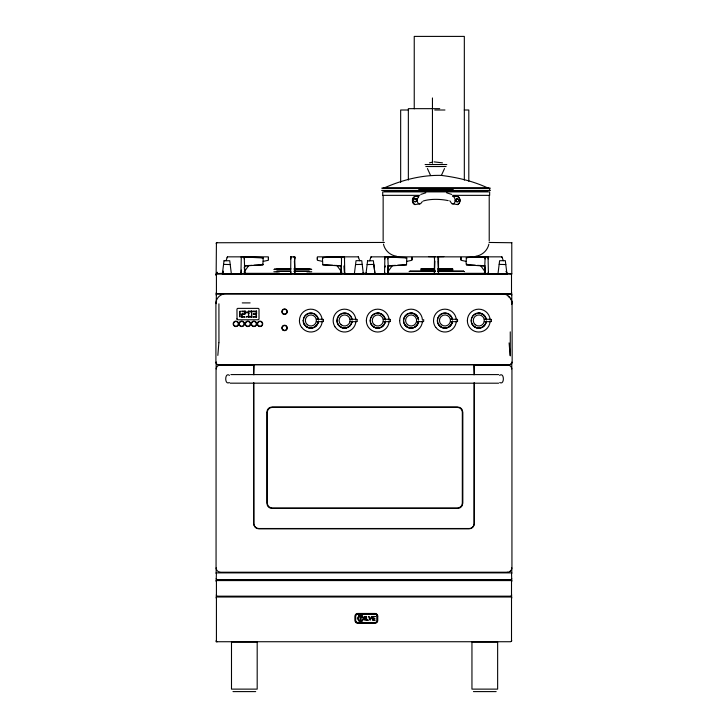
<?xml version="1.0" encoding="UTF-8"?>
<svg xmlns="http://www.w3.org/2000/svg" width="728" height="728" viewBox="0 0 728 728"><rect width="100%" height="100%" fill="white"/><g stroke="black" fill="none" stroke-linecap="round" stroke-linejoin="round"><path stroke-width="1.09" d="M216.425 641.732L216.425 580.58M216.152 581.508L216.425 572.881M216.152 573.555L216.152 567.867M216.152 368.941L216.152 362.125M216.152 303.012L216.425 293.939M216.152 274.447L216.425 242.46M224.006 260.906L222.358 274.001L241.041 274.101M241.286 257.384L241.305 256.857L263.172 257.976L262.908 264.81L245.036 265.911L244.271 267.203M244.189 257.384L244.208 256.857L262.908 257.53M340.804 274.101L341.405 267.476M341.532 271.089L341.532 273.027L341.023 265.966L322.822 264.81L322.486 259.286L322.822 257.53L341.532 256.857L341.55 257.384M384.584 273.937L365.966 273.764M384.894 257.384L384.921 256.857L406.779 257.976L406.524 264.81L388.06 266.111L387.815 273.027M387.796 257.384L387.815 256.857L406.524 257.53M434.561 257.384L434.561 256.848L434.261 274.101M474.401 383.128L474.328 523.578A5.269 5.269 0 0 1 469.123 528.801L258.868 528.801A5.269 5.269 0 0 1 253.663 523.578L253.526 383.128M474.41 374.065L474.046 364.628L474.046 374.847M484.42 274.101L485.157 256.857L485.157 257.384M485.139 273.027L484.894 266.111L466.43 264.81L466.093 262.908L466.43 257.53L485.139 256.857M488.306 274.101L506.979 274.001L505.314 260.66L499.599 260.724L497.952 274.101M241.086 272.327L240.913 274.183L241.286 256.857M384.693 272.327L384.521 274.183L384.894 256.857M244.926 274.101L244.189 256.857M388.534 274.101L387.796 256.857M434.571 269.715L434.944 261.088M290.818 273.546L290.836 271.489M437.892 260.151L437.892 257.794M341.332 272.945L340.831 274.001L341.332 272.945L341.55 256.857M484.948 272.945L484.439 274.001L485.048 267.476M341.405 258.941L341.441 257.384M384.748 258.941L384.784 257.384M485.048 258.941L485.048 257.384M290.791 258.968L290.954 256.848L294.785 256.848L294.904 273.673L295.513 274.001L295.004 273.937M434.443 258.968L434.443 257.384M366.384 272.773L365.975 273.692M354.381 273.692L356.047 260.66L361.761 260.724L363.372 274.001L344.763 273.937L344.453 256.857L322.822 257.53M484.848 274.101L484.903 272.927L484.42 273.983M512.166 362.398L512.057 303.658A9.755 9.755 0 0 0 511.065 299.363A9.819 9.819 0 0 0 508.399 296.032A9.71 9.71 0 0 0 502.293 293.875L225.662 293.885A9.71 9.71 0 0 0 221.367 294.876A9.819 9.819 0 0 0 218.045 297.543A9.755 9.755 0 0 0 215.907 303.658L215.907 362.271A2.339 2.339 0 0 0 218.254 364.628L509.7 364.628A2.357 2.357 0 0 0 511.82 363.308L512.057 362.398M268.459 259.505L268.332 256.848L227.473 256.848L226.963 257.821M317.272 257.603L317.272 259.505M412.075 259.505L412.075 257.603M460.879 257.603L461.015 260.296L466.111 261.37M218.254 364.628L217.681 364.692L509.709 364.755M344.562 257.384L344.562 258.941M466.43 257.53L488.06 256.857L488.433 274.183L488.26 272.327M244.299 257.384L244.299 258.941M387.906 257.384L387.906 258.941M294.904 257.384L294.904 258.968M438.484 257.794L438.393 256.848L438.393 257.384M217.845 355.41L218.855 342.879M362.963 272.773L363.381 273.764M506.979 274.001L506.269 271.262M216.271 303.685L216.525 301.501M222.777 272.773L222.358 274.001L223.077 271.262M223.587 264.382L230.221 264.555M367.613 260.906L373.364 260.724L375.002 274.101M499.208 264.382L505.842 264.555M365.966 273.946L367.594 260.77M222.45 273.937L223.159 271.262M291.428 257.384L291.509 256.848L291.519 257.384M384.976 267.194L385.44 265.966M231.386 274.101L229.748 260.724L223.978 260.77M240.913 274.001L241.132 272.945L240.913 273.937M384.521 274.001L384.739 272.945L384.521 273.937M434.571 268.987L434.561 274.101M216.425 274.074L216.425 294.03L216.152 292.911M216.152 598.034L216.425 596.915M290.654 274.101L290.836 257.384M355.519 264.555L362.144 264.382M367.112 264.555L373.81 264.428L374.975 273.764M227.172 257.821L227.473 256.848M370.779 257.821L371.08 256.848L473.136 256.866M488.888 244.144C487.578 250.405 482.154 255.41 475.812 256.22M216.152 243.58L217.263 242.46M216.152 295.058L216.152 293.939L222.75 293.939M216.425 293.748L510.674 294.03L511.784 292.911M216.152 578.724L217.263 579.843L510.674 579.843L511.784 578.724M216.152 595.058L217.263 596.177L510.674 596.177L511.784 595.058M216.152 640.622L216.152 641.732L510.674 641.732L511.784 640.622M226.062 260.751L226.781 258.586M369.669 260.751L370.388 258.586M384.138 187.97C402.065 180.025 421.703 174.884 441.405 175.403L444.508 168.568M263.236 261.37L268.332 260.296L268.459 257.603M406.843 261.37L411.939 260.296L411.939 257.284M358.777 257.821L358.267 256.848L317.399 256.848L317.399 260.296L322.504 261.37M340.804 273.983L341.286 272.927M215.779 275.193L217.263 272.217L216.143 274.074L511.784 274.074L511.784 242.46M370.57 257.821L371.08 256.848M422.322 201.611L420.584 203.74L414.86 204.559A4.404 4.122 -90 0 1 414.642 196.542L418.709 196.414M418.109 197.443C416.789 199.354 416.725 203.54 419.565 203.967M324.142 257.53L322.568 257.976M467.749 257.53L466.175 257.976M244.071 272.081L248.903 265.374M387.678 272.081L392.51 265.374M290.791 273.673L244.908 273.937L244.299 267.476M433.833 274.101L434.407 273.673M499.59 375.366C504.44 371.68 504.731 385.54 499.754 382.519M253.517 374.065L253.881 364.628L253.881 374.847M438.693 274.101L439.121 273.937M438.511 273.673L438.511 257.384M229.338 382.519C224.351 385.549 224.652 371.68 229.502 375.366M457.057 198.808L456.529 199.062L457.566 198.771M420.757 194.431L425.816 192.802M415.233 201.783L415.761 201.592M423.232 201.01C430.485 198.689 440.931 199.026 448.211 200.628M290.226 274.101L290.7 273.919M216.425 273.61L222.95 273.337M429.465 162.872L431.722 162.28M433.833 273.937L434.316 273.919M414.86 204.559L415.37 204.504M452.852 203.967C455.855 203.458 455.664 198.908 454.008 197.051A2.475 2.311 90 0 0 453.198 196.505M498.68 383.201L230.112 383.174M244.335 265.784L251.879 265.356M254.045 265.238L262.908 264.81M387.942 265.784L395.495 265.356M397.652 265.238L406.524 264.81M230.903 374.583L498.68 374.601M344.426 256.857L344.453 257.384M474.41 365.001L509.336 365.374A4.677 4.677 0 0 1 510.929 366.657A4.596 4.596 0 0 1 511.939 369.596L511.939 567.54A4.596 4.596 0 0 1 511.475 569.615A4.677 4.677 0 0 1 510.201 571.207M439.73 108.663L408.353 108.663L408.353 180.08M408.608 110.001L400.664 110.001L400.664 182.373M434.734 110.001L444.954 110.001M464.264 110.001L468.805 110.001L468.805 181.245M434.079 161.871L442.488 162.872M425.106 164.537L446.837 164.537M425.825 166.53L446.118 166.53M382.937 188.042L489.007 188.042M381.663 188.152L490.281 188.152M418.673 188.916L453.326 188.916M489.407 188.898L489.871 188.916M418.673 190.044L453.326 190.044M489.416 190.044L489.871 190.044M381.636 190.436L490.308 190.436M384.248 191.054L487.705 191.054M419.819 195.359L382.71 195.359L382.71 191.883L489.653 191.883L489.653 195.359L452.598 195.359M457.057 204.504L457.557 204.559A4.404 4.122 -90 0 0 457.785 196.542L452.725 196.378M384.439 242.46L216.425 242.743M489.07 242.46L511.784 242.743M435.089 256.693L428.483 256.611M437.783 256.693L443.816 256.611M474.274 256.848L501.874 256.848L502.384 257.821M263.172 257.976L261.589 257.53M406.779 257.976L405.205 257.53M294.403 261.088L294.776 269.715M437.828 261.088L438.393 269.715M262.062 264.319L262.972 264.319M466.375 264.319L467.276 264.319M322.822 264.81L332.778 265.301M466.43 264.81L475.302 265.238M277.313 268.732L289.944 268.732M294.03 268.732L308.708 268.732M421.121 268.732L433.761 268.732M437.837 268.732L452.516 268.732M274.501 268.887L291 268.887M294.567 268.887L311.065 268.887M276.74 269.251L289.835 269.251M294.066 269.251L309.282 269.251M420.556 269.251L433.642 269.251M437.883 269.251L453.089 269.251M273.846 269.487L277.031 269.487M308.536 269.487L311.73 269.487M410.055 270.934L434.789 270.934M437.801 270.934L463.545 270.934M428.91 270.962L435.253 270.962M438.338 270.962L444.69 270.962M276.74 271.18L289.835 271.18M294.066 271.18L309.282 271.18M420.556 271.18L435.198 271.144M437.883 271.18L453.089 271.18M276.813 271.244L289.853 271.244M294.066 271.244L309.209 271.244M409.782 271.371L410.301 271.371M431.522 271.371L434.689 271.371M437.846 271.371L442.069 271.371M463.29 271.371L463.809 271.371M409.081 271.526L434.634 271.526M437.874 271.526L464.51 271.526M276.322 271.571L279.097 271.571M306.479 271.571L309.254 271.571M273.846 271.726L279.452 271.808M306.907 271.808L311.73 271.726M244.553 273.337L277.532 273.337M309.382 273.337L342.36 273.337M362.826 273.337L366.239 273.337M387.851 273.337L409.454 273.337M464.045 273.337L485.658 273.337M506.124 273.337L511.784 273.801M222.24 273.71L506.879 273.764M340.831 273.937L295.086 273.874L295.513 274.101M387.906 267.476L388.515 273.937L434.643 273.837M437.874 273.837L484.439 273.937M505.187 293.939L511.784 293.939L511.784 304.149M242.251 302.903L250.114 302.903M316.289 319.283L323.105 319.283M349.995 319.283L356.811 319.283M383.192 319.283L390.017 319.283M450.377 319.283L457.193 319.283M484.202 319.283L491.018 319.283M316.289 321.658L323.105 321.658M349.995 321.658L356.811 321.658M383.192 321.658L390.017 321.658M416.516 321.658L423.332 321.658M450.377 321.658L457.193 321.658M484.202 321.658L491.018 321.658M507.261 572.226L220.739 572.226L218.664 571.762A4.677 4.677 0 0 1 217.071 570.488A4.596 4.596 0 0 1 216.061 567.54L216.061 369.596A4.596 4.596 0 0 1 216.525 367.522A4.677 4.677 0 0 1 218.664 365.374L253.508 365.001M216.152 572.881L511.784 572.881M217.263 580.216L510.674 580.216M216.152 580.58L511.784 580.58M217.263 596.541L510.674 596.541M216.152 596.915L511.784 596.915M232.978 691.6L255.701 691.6M473.437 691.6L496.159 691.6M388.515 273.937L388.006 272.945M244.908 273.937L244.399 272.945M457.057 196.514L457.785 196.542A4.395 3.958 90 0 1 459.841 201.456M477.459 265.356L485.012 265.784M333.852 265.356L341.405 265.784M415.37 198.808L415.888 199.062L414.851 198.771M438.638 273.919L439.121 274.101M457.557 204.559L451.833 203.74L449.813 200.782M441.405 175.421C457.348 177.441 473.209 181.126 487.805 187.97M446.628 192.802L451.679 194.431M396.551 256.22C390.208 255.41 384.784 250.405 383.474 244.144M216.425 641.459L217.263 641.732M458.713 199.9A1.52 1.374 -90 0 0 456.556 199.062A1.52 1.374 -90 0 0 456.684 201.592L457.184 201.783M343.907 265.966L344.426 273.018M511.511 293.748L511.511 274.074M511.511 641.459L511.511 580.58M480.444 265.374L485.276 272.081M336.837 265.374L341.669 272.081M435.772 327.436L435.162 326.517A11.329 11.329 0 0 1 433.524 320.593A11.357 11.357 0 0 1 444.926 309.163A11.357 11.357 0 0 1 456.31 320.001M335.39 327.436L334.78 326.517M301.683 327.436L301.064 326.517A11.329 11.329 0 0 1 299.426 320.593M338.247 324.843L337.865 324.215M304.541 324.843L304.158 324.215M427.436 168.568L430.539 175.403M472.181 324.16L472.554 324.779A7.498 7.498 0 0 0 478.76 328.091A7.498 7.498 0 0 0 486.195 321.357A7.453 7.453 0 0 1 474.811 326.908A7.453 7.453 0 0 1 474.811 314.269A7.453 7.453 0 0 1 486.168 319.829A7.498 7.498 0 0 0 478.76 313.086M438.356 324.16L438.729 324.779A7.498 7.498 0 0 0 452.37 321.357A7.453 7.453 0 0 1 440.986 326.908A7.453 7.453 0 0 1 440.995 314.269A7.453 7.453 0 0 1 452.343 319.838M404.486 324.16L404.859 324.779A7.498 7.498 0 0 0 411.065 328.091A7.498 7.498 0 0 0 418.5 321.357A7.453 7.453 0 0 1 407.125 326.908A7.453 7.453 0 0 1 407.125 314.269A7.453 7.453 0 0 1 418.473 319.829A7.498 7.498 0 0 0 411.065 313.086M371.171 324.16L371.544 324.779A7.498 7.498 0 0 0 377.75 328.091A7.498 7.498 0 0 0 385.185 321.357A7.453 7.453 0 0 1 373.81 326.908A7.453 7.453 0 0 1 373.81 314.269A7.453 7.453 0 0 1 385.158 319.829A7.498 7.498 0 0 0 377.75 313.086M337.974 324.16L338.347 324.779A7.498 7.498 0 0 0 351.988 321.357A7.453 7.453 0 0 1 340.604 326.908A7.453 7.453 0 0 1 340.613 314.269A7.453 7.453 0 0 1 351.961 319.838M304.259 324.16L304.632 324.779A7.498 7.498 0 0 0 318.282 321.357A7.453 7.453 0 0 1 306.898 326.908A7.453 7.453 0 0 1 306.898 314.269A7.453 7.453 0 0 1 318.245 319.838M506.87 273.692L506.57 272.773M388.534 273.983L388.051 272.927L388.106 274.101M244.926 273.983L244.444 272.927L244.499 274.101M502.566 258.586L503.285 260.751M358.959 258.586L359.678 260.751M506.188 271.262L506.897 273.937M501.874 256.848L502.174 257.821M358.267 256.848L358.567 257.821M511.511 293.939L511.784 295.058M511.511 572.881L511.784 581.508M511.511 596.915L511.784 598.034M216.271 362.253L216.48 363.145M488.433 273.937L488.215 272.945L488.433 274.001M344.826 274.001L344.653 272.327M438.383 268.987L438.393 274.101M294.776 268.987L294.776 274.101M236.964 318.782A0.992 0.992 0 0 0 237.956 319.774L258.021 319.774A0.992 0.992 0 0 0 259.013 318.782L259.013 309.364A0.992 0.992 0 0 0 258.021 308.381L237.956 308.381A0.992 0.992 0 0 0 236.964 309.364L237.028 319.119M511.438 301.501L511.684 303.685M509.109 342.879L510.11 355.41M460.879 259.505L461.015 257.284M488.17 257.384L488.206 258.941M510.255 331.85L510.301 355.883M488.06 256.857L488.06 257.384M218.919 303.84L218.946 342.697M511.784 362.125L511.784 368.941M511.784 567.867L511.784 573.555M491.364 319.501L491.364 321.448M489.216 195.359L489.216 241.004M485.139 270.115L485.139 274.101M474.046 382.791L474.046 523.569A4.932 4.932 0 0 1 473.546 525.743A4.969 4.969 0 0 1 472.19 527.427A4.932 4.932 0 0 1 469.105 528.51L258.813 528.519A4.914 4.914 0 0 1 253.899 523.596L253.881 382.791M464.328 180.107L464.328 36.4L414.241 36.4L414.241 108.818M457.539 319.501L457.539 321.448M432.45 97.952L432.45 163.263M423.669 319.501L423.669 321.448M390.354 319.501L390.354 321.448M387.815 270.115L387.815 274.101M383.146 195.359L383.146 241.004M377.741 616.143L377.741 620.529A2.675 2.675 0 0 1 375.066 623.204L357.657 623.204A2.648 2.648 0 0 1 355 620.556L354.991 616.143A2.675 2.675 0 0 1 357.666 613.467L375.075 613.467A2.648 2.648 0 0 1 377.723 616.115M377.295 616.143L377.295 620.529A2.23 2.23 0 0 1 375.066 622.759L357.657 622.759A2.211 2.211 0 0 1 355.446 620.547L355.437 616.143A2.23 2.23 0 0 1 357.666 613.913L375.075 613.913A2.211 2.211 0 0 1 377.286 616.125M357.157 319.501L357.157 321.448M323.441 319.501L323.441 321.448M294.785 256.848L294.785 257.384M241.305 270.106L241.305 274.101M458.74 200.491A1.52 1.374 -90 0 1 456.684 201.592M416.562 199.508A1.52 1.429 -90 0 1 416.716 200.655M414.25 198.972A1.52 1.429 -90 0 1 416.088 199.345A1.52 1.429 -90 0 1 415.988 201.347A1.52 1.429 -90 0 1 414.114 201.492M413.741 201.055A1.52 1.429 -90 0 1 413.832 199.363M459.605 202.257A4.395 3.958 90 0 1 457.484 204.559M418.409 197.051A2.475 2.311 90 0 1 418.791 196.733M414.933 204.559A4.395 3.968 -90 0 1 412.576 201.456M412.53 199.791A4.395 3.968 -90 0 1 414.723 196.533M455.4 201.31A2.029 1.82 -90 0 1 455.164 200.564M456.938 201.756A1.52 1.365 -90 0 1 457.084 198.771M416.553 198.653A2.029 1.902 -90 0 1 417.29 199.991M416.634 198.653A2.029 1.902 -90 0 1 417.371 199.991M416.016 199.062A1.52 1.429 -90 0 1 416.534 200.655M510.228 571.18A4.596 4.596 0 0 1 507.28 572.199M511.029 299.317A9.71 9.71 0 0 1 512.021 303.612M508.171 296.323A9.446 9.446 0 0 1 509.618 297.779M511.247 363.518A1.984 1.984 0 0 1 510.574 364.055M490.135 320.001A11.357 11.357 0 0 0 478.76 309.163A11.357 11.357 0 0 0 467.367 320.593M467.385 320.611A11.357 11.357 0 0 0 469.023 326.554L469.605 327.436A11.357 11.357 0 0 0 478.76 332.032A11.357 11.357 0 0 0 490.135 321.175M486.322 321.366A7.653 7.653 0 0 1 478.76 328.219A7.644 7.644 0 0 1 472.454 324.843L472.072 324.215A7.644 7.644 0 0 1 471.153 320.593A7.653 7.653 0 0 1 478.76 312.958A7.653 7.653 0 0 1 486.322 319.81M299.445 320.593A11.357 11.357 0 0 1 310.51 309.163A11.357 11.357 0 0 1 322.149 320.001M322.222 321.175A11.357 11.357 0 0 1 301.747 327.418M318.409 321.366A7.653 7.653 0 0 1 304.45 324.843M304.067 324.215A7.653 7.653 0 0 1 303.139 320.593M303.23 320.593A7.653 7.653 0 0 1 310.492 312.967A7.653 7.653 0 0 1 318.491 319.81M355.856 320.001A11.357 11.357 0 0 0 344.217 309.163A11.357 11.357 0 0 0 333.16 320.593A11.357 11.357 0 0 0 334.871 326.544M355.928 321.175A11.357 11.357 0 0 1 335.453 327.418M352.115 321.366A7.653 7.653 0 0 1 338.156 324.843M337.774 324.215A7.653 7.653 0 0 1 336.855 320.593M336.937 320.593A7.653 7.653 0 0 1 344.198 312.967A7.653 7.653 0 0 1 352.206 319.81M456.31 321.175A11.357 11.357 0 0 1 435.835 327.418M452.498 321.366A7.653 7.653 0 0 1 444.926 328.219A7.644 7.644 0 0 1 438.629 324.843L438.247 324.215A7.644 7.644 0 0 1 437.319 320.593A7.653 7.653 0 0 1 444.926 312.958A7.653 7.653 0 0 1 452.498 319.81M422.44 320.001A11.357 11.357 0 0 0 411.065 309.163A11.357 11.357 0 0 0 399.672 320.593M399.69 320.611A11.357 11.357 0 0 0 401.328 326.554L401.911 327.436A11.357 11.357 0 0 0 411.065 332.032A11.357 11.357 0 0 0 422.44 321.175M418.627 321.366A7.653 7.653 0 0 1 411.065 328.219A7.644 7.644 0 0 1 404.759 324.843L404.386 324.215A7.644 7.644 0 0 1 403.458 320.593A7.653 7.653 0 0 1 411.065 312.958A7.653 7.653 0 0 1 418.627 319.81M389.125 320.001A11.357 11.357 0 0 0 377.75 309.163A11.357 11.357 0 0 0 366.357 320.593M366.375 320.611A11.357 11.357 0 0 0 368.013 326.554L368.596 327.436A11.357 11.357 0 0 0 377.75 332.032A11.357 11.357 0 0 0 389.125 321.175M385.312 321.366A7.653 7.653 0 0 1 377.75 328.219A7.644 7.644 0 0 1 371.444 324.843L371.071 324.215A7.644 7.644 0 0 1 370.143 320.593A7.653 7.653 0 0 1 377.75 312.958A7.653 7.653 0 0 1 385.312 319.81M239.039 323.287A2.73 2.73 0 0 1 243.234 321.585A2.73 2.73 0 0 1 243.234 326.117A2.73 2.73 0 0 1 239.039 324.424M266.839 412.348L266.839 503.039L267.385 505.405A5.469 5.469 0 0 0 269.879 507.907L272.245 508.453L457.421 508.453L459.778 507.907A5.469 5.469 0 0 0 462.271 505.405L462.826 503.039L462.826 412.348L462.271 409.982A5.469 5.469 0 0 0 459.778 407.48L457.421 406.934L272.245 406.934L269.879 407.48A5.469 5.469 0 0 0 267.385 409.982L266.839 412.348M267.331 412.376L267.322 503.012A4.914 4.914 0 0 0 272.263 507.962L457.384 507.962A4.932 4.932 0 0 0 462.316 503.012L462.326 412.376A4.914 4.914 0 0 0 457.393 407.425L272.263 407.425A4.932 4.932 0 0 0 267.331 412.376M290.954 256.848L290.954 257.384L290.954 256.848M294.221 256.848L294.221 257.384L294.221 256.848M371.48 616.48L370.479 619.182A7.781 7.781 0 0 0 370.279 619.783A8.636 8.636 0 0 0 370.088 619.182L369.123 616.48L368.586 616.48L370.024 620.192L371.981 616.48L371.48 616.48M358.995 615.542L357.357 618.381L358.995 621.23L362.28 621.23L363.918 618.381L362.28 615.542L358.995 615.542M359.341 616.134L358.039 618.381L359.341 620.638L361.934 620.638L363.226 618.381L361.934 616.134L359.341 616.134M248.539 314.259L248.294 317.044L248.94 316.398L248.539 314.259M241.796 314.259L241.559 317.044L242.206 316.389L241.796 314.259M245.172 313.768L244.526 313.604L245.172 311.229L245.172 313.768M256.575 313.768L255.928 313.604L256.575 311.229L256.575 313.768M242.242 313.814L242.242 314.469L244.817 314.141L242.242 313.814M245.054 311.12L244.417 311.766L242.315 311.766L241.678 311.12L245.054 311.12M242.315 316.516L241.678 317.162L245.054 317.162L244.417 316.516L242.315 316.516M251.797 311.12L251.151 311.766L249.058 311.766L248.421 311.12L251.797 311.12M249.058 316.516L248.421 317.162L251.797 317.162L251.151 316.516L249.058 316.516M253.635 313.814L253.635 314.469L256.22 314.141L253.635 313.814M256.447 311.12L255.81 311.766L253.708 311.766L253.071 311.12L256.447 311.12M253.708 316.516L253.071 317.162L256.447 317.162L255.81 316.516L253.708 316.516M240.122 311.22L239.476 311.866L239.876 314.014L240.122 311.22M239.876 314.259L239.476 316.398L240.122 317.044L239.876 314.259M248.94 313.604L248.294 313.768L248.294 311.229L248.94 313.604M251.906 311.238L251.26 311.884L251.67 314.014L251.906 311.238M251.67 314.259L251.26 316.389L251.906 317.044L251.67 314.259M256.338 314.259L255.928 316.389L256.575 317.044L256.338 314.259M247.056 312.121L246.41 312.121L246.41 312.776L247.056 312.776L247.056 312.121M247.056 316.516L246.41 316.516L246.41 317.162L247.056 317.162L247.056 316.516M375.075 614.168L357.657 614.168A1.975 1.975 0 0 0 355.683 616.143L355.683 620.529A1.975 1.975 0 0 0 357.657 622.513L375.075 622.513A1.975 1.975 0 0 0 377.04 620.529L377.049 616.143A1.975 1.975 0 0 0 375.075 614.168M361.106 616.525L360.178 617.035L361.106 616.525M365.219 616.48L364.728 616.48L364.728 620.192L365.219 620.192L365.219 616.48M366.566 616.48L366.075 616.48L366.075 620.192L368.386 620.192L366.566 619.755L366.566 616.48M375.111 616.48L372.436 616.48L372.436 620.192L375.202 620.192L372.927 619.755L372.927 618.491L374.975 618.491L372.927 618.054L372.927 616.916L375.111 616.48M361.106 617.526L360.178 617.526L360.178 620.147L361.106 620.147L361.106 617.526M257.184 642.105L231.495 642.105L231.495 689.125L257.184 689.125L257.184 642.105M497.643 642.105L471.953 642.105L471.953 689.125L497.643 689.125L497.643 642.105M475.238 324.715A5.542 5.542 0 0 0 484.257 321.439A5.542 5.542 0 0 0 476.913 315.269A5.542 5.542 0 0 0 475.238 324.715M307.325 324.715A5.542 5.542 0 0 0 316.334 321.439A5.542 5.542 0 0 0 308.99 315.269A5.542 5.542 0 0 0 307.325 324.715M341.032 324.715A5.542 5.542 0 0 0 350.05 321.439A5.542 5.542 0 0 0 342.697 315.269A5.542 5.542 0 0 0 341.032 324.715M441.414 324.715A5.542 5.542 0 0 0 450.423 321.439A5.542 5.542 0 0 0 443.079 315.269A5.542 5.542 0 0 0 441.414 324.715M407.553 324.715A5.542 5.542 0 0 0 416.562 321.439A5.542 5.542 0 0 0 409.218 315.269A5.542 5.542 0 0 0 407.553 324.715M374.228 324.715A5.542 5.542 0 0 0 383.246 321.439A5.542 5.542 0 0 0 375.903 315.269A5.542 5.542 0 0 0 374.228 324.715M234.698 325.926A2.393 2.393 0 0 0 238.284 323.851A2.393 2.393 0 0 0 234.698 321.785A2.393 2.393 0 0 0 234.698 325.926M234.525 326.217A2.73 2.73 0 0 0 238.629 323.851A2.73 2.73 0 0 0 234.525 321.485A2.73 2.73 0 0 0 234.525 326.217M283.374 330.021A2.393 2.393 0 0 0 286.959 327.946A2.393 2.393 0 0 0 283.374 325.88A2.393 2.393 0 0 0 283.374 330.021M283.201 330.312A2.73 2.73 0 0 0 287.296 327.946A2.73 2.73 0 0 0 283.201 325.58A2.73 2.73 0 0 0 283.201 330.312M283.374 313.741A2.393 2.393 0 0 0 286.959 311.666A2.393 2.393 0 0 0 283.374 309.6A2.393 2.393 0 0 0 283.374 313.741M283.201 314.032A2.73 2.73 0 0 0 287.296 311.666A2.73 2.73 0 0 0 283.201 309.3A2.73 2.73 0 0 0 283.201 314.032M252.725 325.926A2.393 2.393 0 0 0 256.311 323.851A2.393 2.393 0 0 0 252.725 321.785A2.393 2.393 0 0 0 252.725 325.926M252.552 326.217A2.73 2.73 0 0 0 256.647 323.851A2.73 2.73 0 0 0 252.552 321.485A2.73 2.73 0 0 0 252.552 326.217M240.513 325.926A2.393 2.393 0 0 0 244.098 323.851A2.393 2.393 0 0 0 240.513 321.785A2.393 2.393 0 0 0 240.513 325.926M258.795 325.926A2.393 2.393 0 0 0 262.38 323.851A2.393 2.393 0 0 0 258.795 321.785A2.393 2.393 0 0 0 258.795 325.926M258.622 326.217A2.73 2.73 0 0 0 262.726 323.851A2.73 2.73 0 0 0 258.622 321.485A2.73 2.73 0 0 0 258.622 326.217M246.665 325.926A2.393 2.393 0 0 0 250.25 323.851A2.393 2.393 0 0 0 246.665 321.785A2.393 2.393 0 0 0 246.665 325.926M246.492 326.217A2.73 2.73 0 0 0 250.587 323.851A2.73 2.73 0 0 0 246.492 321.485A2.73 2.73 0 0 0 246.492 326.217"/></g></svg>
